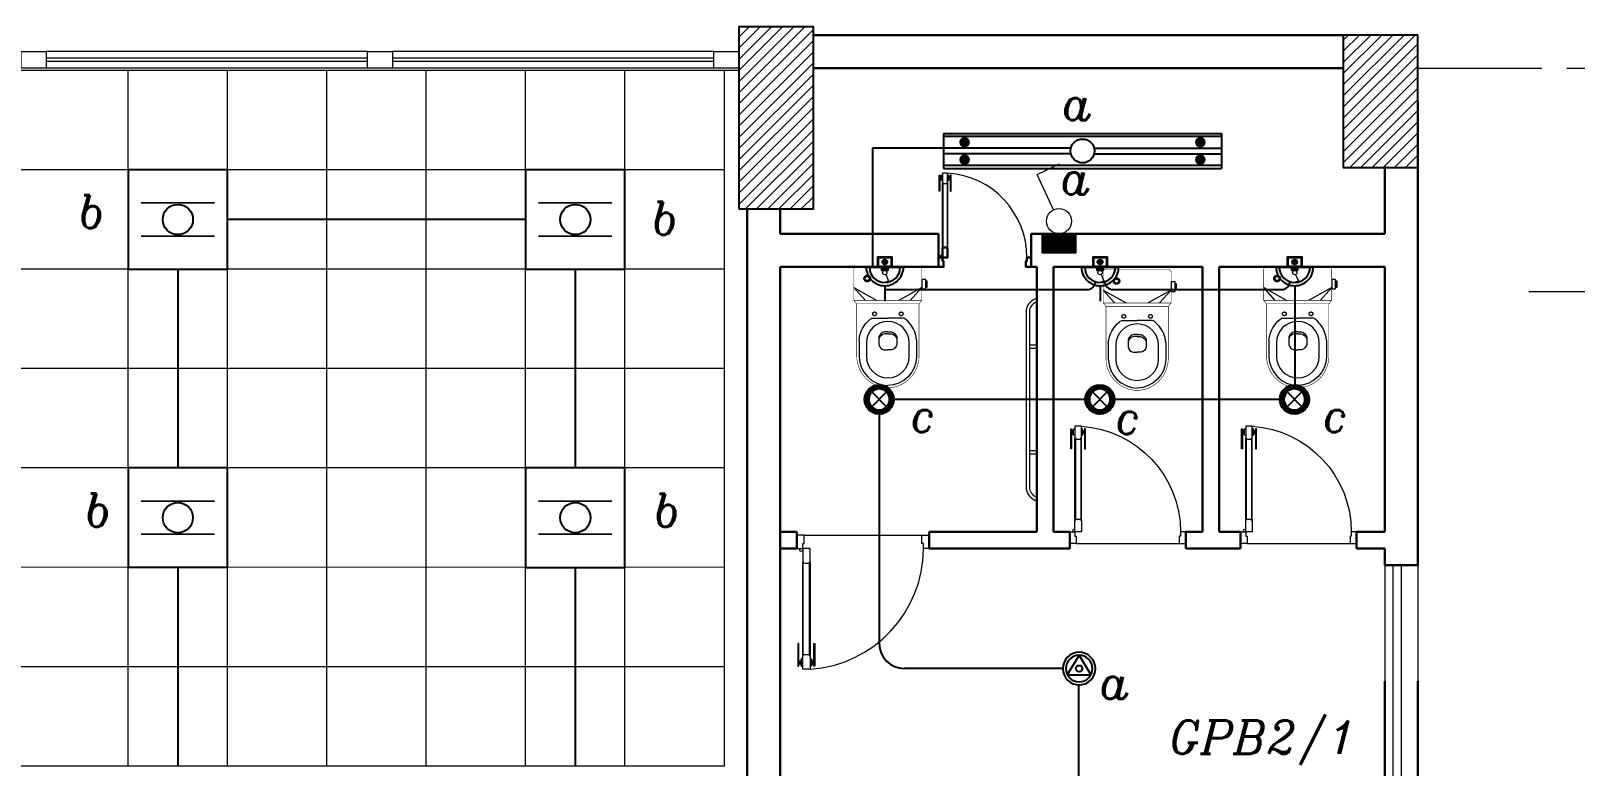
# Model space of a CAD drawing. Extents: x 990 to 1091, y 469 to 823.
# Drawn here: x 1047.97 to 1057.29, y 812.25 to 816.69 of the extents above; entities that cross this region are included whole.
import ezdxf

# ---------------------------------------------------------------- set-up
doc = ezdxf.new("R2010")
doc.units = 0
doc.header["$MEASUREMENT"] = 0
for name, pattern in [('CENTERX2', [4, 2.5, -0.5, 0.5, -0.5]), ('DASHED', [19.049999999999997, 12.7, -6.349999999999998]), ('DASHED2', [0.375, 0.25, -0.125])]:
    doc.linetypes.add(name, pattern=pattern)
for name, color, linetype, lineweight in [('axis', 252, 'CENTERX2', 5), ('Column', 252, 'CONTINUOUS', 25), ('DOOR', 252, 'CONTINUOUS', 9), ('elev', 252, 'CONTINUOUS', 9), ('Elevation', 252, 'CONTINUOUS', 18), ('Furn', 252, 'CONTINUOUS', 9), ('hatch', 252, 'CONTINUOUS', 9), ('LIGHT 2', 252, 'CONTINUOUS', 9), ('Wall', 252, 'CONTINUOUS', 30), ('WINDOW', 252, 'CONTINUOUS', 5)]:
    doc.layers.add(name, color=color, linetype=linetype, lineweight=lineweight)
for name, color, linetype in [('E-LIGHTING', 2, 'CONTINUOUS'), ('E-SWITCHES', 4, 'CONTINUOUS'), ('E-WIRING', 3, 'CONTINUOUS'), ('TEXT-ELC', 3, 'CONTINUOUS')]:
    doc.layers.add(name, color=color, linetype=linetype)
doc.styles.add('ROMANS', font='italic8.shx')

# ---------------------------------------------------------------- blocks, each defined once
blk = doc.blocks.new('A$C5C187BFD')
at = {"layer": 'Furn', "const_width": 0.0014}
for points in [[(0.0978126535884201, 0.0900395995012531), (0.0978126535884201, 0.1719215338339097), (0.0887083442971744, 0.1793791997529439), (0.0073764931647133, 0.1793791997529439, 0.4634554236914675), (0.0007000005100224, 0.1714978421647828), (0.0007000005100224, 0.0900395995012531)], [(0.0978126535884201, 0.1719215338339097), (0.2367046964911026, 0.1719215338339097, -0.4022696111272069), (0.3186806307851384, 0.0900395995012531)], [(0.0978126535884201, 0.0900395995012531), (0.0978126535884201, 0.0081576651685964), (0.0887083442971744, 0.0006999992495622), (0.0073764931647133, 0.0006999992495622, -0.4634554236914675), (0.0007000005100224, 0.0085813568377233), (0.0007000005100224, 0.0900395995012531)], [(0.0978126535884201, 0.0081576651685964), (0.2367046964911026, 0.0081576651685964, 0.4022696111272069), (0.3186806307851384, 0.0900395995012531)]]:
    blk.add_lwpolyline(points, format="xyb", dxfattribs=at)
at = {"layer": 'Furn'}
for points in [[(0.0334957720382931, 0.1793791997529439), (0.0583808912487598, 0.1793791997529439), (0.0583808912487598, 0.1897254174731842), (0.0334957720382931, 0.1897254174731842)], [(0.0383514000296259, 0.1897254174731842), (0.0541322061513938, 0.1897254174731842), (0.0541322061513938, 0.1933629620662174), (0.0383514000296259, 0.1933629620662174)]]:
    blk.add_lwpolyline(points, close=True, dxfattribs=at)
for points in [[(0.0887083442971744, 0.1491061205667279), (0.0547391701241793, 0.1793791997529439), (0.0887083442971459, 0.1187932077712475)], [(0.1962037733616739, 0.1138767433195937), (0.1962037733616739, 0.1139608772346747)], [(0.0887083442971744, 0.030973078435764), (0.0547391701241793, 0.0006999992495622), (0.0887083442971459, 0.0612859912312587)], [(0.1962037733616739, 0.0662024556829124), (0.1962037733616739, 0.0661183217678314)]]:
    blk.add_lwpolyline(points, dxfattribs=at)
at = {"layer": 'Furn', "const_width": 0.0014}
for points in [[(0.0887083442971744, 0.1793791997529439), (0.0887083442971744, 0.0900395995012531)], [(0.0887083442971744, 0.0006999992495622), (0.0887083442971744, 0.0900395995012531)]]:
    blk.add_lwpolyline(points, dxfattribs=at)
at = {"layer": 'Furn'}
for points in [[(0.1932676401947617, 0.1657710016623213, 0.1988959955244562), (0.1382422278952333, 0.1362852751468466, 0.1977661955998966), (0.1352423140762085, 0.1272187265050064), (0.1352423140762085, 0.0900395995012531)], [(0.1932676401948186, 0.1657710016623213), (0.2366423224552818, 0.1657710016623213, -0.4020446499234156), (0.3125314610943803, 0.0899101463910199)], [(0.1932676401947617, 0.0143081973401849, -0.1988959955244562), (0.1382422278952333, 0.0437939238556595, -0.1977661955998966), (0.1352423140762085, 0.0528604724974997), (0.1352423140762085, 0.0900395995012531)], [(0.1716867197754652, 0.0900395995012389), (0.1716867197754652, 0.0991190932878681, -0.3005419823001434), (0.1858025975723763, 0.1135898349159419), (0.2043761279464036, 0.1135898349159419, -0.2970546325545382), (0.2184920057433146, 0.1002322309732051), (0.2184920057433146, 0.0900395995012531)], [(0.1716867197754652, 0.0900395995012673), (0.1716867197754652, 0.0809601057146381, 0.3005419823001434), (0.1858025975723763, 0.0664893640865643), (0.2043761279464036, 0.0664893640865643, 0.2970546325545382), (0.2184920057433146, 0.079846968029301), (0.2184920057433146, 0.0900395995012531)], [(0.1768873025861524, 0.0900395995012673), (0.1768873025861524, 0.0987480509691352, -0.2791782129178522), (0.1895173097479414, 0.1135898349159419, -1.386683449356957)], [(0.1768873025861524, 0.0900395995012389), (0.1768873025861524, 0.0813311480333567, 0.2791782129178522), (0.1895173097479414, 0.0664893640865643, 1.386683449356957)], [(0.1932676401948186, 0.0143081973401849), (0.2366423224552818, 0.0143081973401849, 0.4020446499234156), (0.3125314610943803, 0.090169052611472)]]:
    blk.add_lwpolyline(points, format="xyb", dxfattribs=at)
blk.add_lwpolyline([(0.2000285872502445, 0.0338374415494229), (0.236212483834862, 0.0338374415494229, 0.9999999999999998), (0.236212483834862, 0.1462417574530832), (0.2000285872502445, 0.1462417574530832, 0.9999999999999998)], format="xyb", close=True, dxfattribs=at)
at = {"layer": 'Furn', "linetype": 'DASHED2'}
for centre, radius in [((0.1240976284810813, 0.1250876083474992), 0.0049365714629232), ((0.031179976687497, 0.03577169171468601), 0.0085288164727189), ((0.031179976687497, 0.03577169171468601), 0.0053830397684266), ((0.1240976284810529, 0.0549915906550069), 0.0049365714629232)]:
    blk.add_circle(centre, radius, dxfattribs=at)
blk = doc.blocks.new('d5')
at = {"layer": 'DOOR'}
for p, q in [((94.41316400247749, -72.62162246483132), (94.41316400247749, -72.06170049870963)), ((94.41713411347915, -72.06170049870983), (94.41713411347915, -72.62162246483132)), ((94.45446224455404, -72.06170049870983), (94.45446224455404, -72.62162246483153)), ((94.45843235555628, -72.62162246483132), (94.45843235555628, -72.06170049870983)), ((94.4491284657234, -72.7860551424973), (93.73803193302952, -72.7860551424973))]:
    blk.add_line(p, q, dxfattribs=at)
for points in [[(94.39087248065216, -72.13291790056608), (94.3844504665027, -72.13291790056608), (94.3844504665027, -71.99504312179033), (94.39087248065205, -71.99504312179033)], [(94.400247577993, -72.00928941499343), (94.39510050151031, -72.00928941499343), (94.39510050151031, -72.02546747948573), (94.400247577993, -72.02546747948573)], [(94.45446224455404, -72.057256673582), (94.45446224455404, -72.06614432383785), (94.41713411347926, -72.06614432383785), (94.41713411347926, -72.057256673582), (94.41357905337676, -72.057256673582), (94.41357905337676, -71.97726782127884), (94.41357905337676, -71.97726782127884), (94.45801730465624, -71.97726782127884), (94.45801730465624, -72.057256673582)], [(94.4713487800402, -72.00928941499343), (94.47649585652292, -72.00928941499343), (94.47649585652292, -72.02546747948573), (94.4713487800402, -72.02546747948573)], [(94.48072387738138, -72.13291790056608), (94.48714589153069, -72.13291790056608), (94.48714589153069, -71.99504312179053), (94.48072387738128, -71.99504312179053)], [(94.45446224455429, -72.62606628995945), (94.45446224455429, -72.61717863970351), (94.41713411347956, -72.61717863970351), (94.41713411347956, -72.62606628995945), (94.41357905337708, -72.62606628995945), (94.41357905337708, -72.70605514226251), (94.41357905337708, -72.70605514226251), (94.45801730465669, -72.70605514226251), (94.45801730465669, -72.62606628995945)], [(93.69356769577308, -72.7860551424978), (93.69356769594508, -72.70605514251473), (93.7292299836728, -72.70605514226291), (93.72922977376578, -72.73637567270337), (93.73811742402172, -72.73637567270337), (93.73803193302952, -72.7860551424973)], [(94.49356769577308, -72.78605514249757), (94.49356790568024, -72.70605514226251), (94.45801730465669, -72.70605514226251), (94.45801709474961, -72.73637567270337), (94.44912944449379, -72.73637567270337), (94.4491284657234, -72.7860551424973)]]:
    blk.add_lwpolyline(points, close=True, dxfattribs=at)
for points in [[(94.39087248065205, -72.0095200233688, -0.9999999999999998), (94.39510050151031, -72.0095200233688), (94.39510050151031, -72.0095200233688), (94.39510050151031, -72.02523687111037), (94.39510050151031, -72.02523687111037, -0.9999999999999998), (94.39087248065205, -72.02523687111037), (94.39087248065205, -72.02523687111037)], [(94.48072387738128, -72.0095200233688, 0.9999999999999998), (94.47649585652292, -72.0095200233688), (94.47649585652292, -72.0095200233688), (94.47649585652292, -72.02523687111017), (94.47649585652292, -72.02523687111017, 0.9999999999999998), (94.48072387738128, -72.02523687111017), (94.48072387738128, -72.02523687111017)], [(94.41713411347926, -72.06567060971193), (94.41713411347926, -72.06567060971193, -0.9999999999999998), (94.41713411347926, -72.05773038770771)], [(94.45446224455404, -72.06567060971193), (94.45446224455404, -72.06567060971193, 0.9999999999999998), (94.45446224455404, -72.05773038770771)], [(94.41713411347956, -72.61765235382961), (94.41713411347956, -72.61765235382961, 0.9999999999999998), (94.41713411347956, -72.62559257583325)], [(94.45446224455429, -72.61765235382961), (94.45446224455429, -72.61765235382961, -0.9999999999999998), (94.45446224455429, -72.62559257583325)]]:
    blk.add_lwpolyline(points, format="xyb", close=True, dxfattribs=at)
for points in [[(94.40469140312105, -72.03117947155405), (94.400247577993, -72.03117947155405), (94.400247577993, -72.00357742292462), (94.40469140312092, -72.00357742292462)], [(94.41357905337676, -72.03948137307033), (94.40469140312105, -72.03948137307033), (94.40469140312105, -71.99504312179053), (94.41357905337676, -71.99504312179053)], [(94.45801730465635, -72.03948137307013), (94.46690495491228, -72.03948137307013), (94.46690495491228, -71.99504312179033), (94.45801730465635, -71.99504312179033)], [(94.46690495491228, -72.03117947155455), (94.4713487800402, -72.03117947155455), (94.4713487800402, -72.00357742292472), (94.46690495491228, -72.00357742292472)]]:
    blk.add_lwpolyline(points, dxfattribs=at)
blk.add_circle((94.46690495491268, -72.69716749200667), 0.0088876502559006, dxfattribs=at)
blk.add_arc((94.45946010502294, -72.70605514226251), 0.7302301213500657, 93.60232103146853, 180.0000000000229, dxfattribs=at)
blk = doc.blocks.new('A$C11ED6BD5')
at = {"layer": 'axis', "color": 0, "ltscale": 0.3}
blk.add_line((-1.32889701945e-05, 21.9499999999997), (3.221713413324549, 21.9499999999997), dxfattribs=at)
blk = doc.blocks.new('SOCKET WITH SWITCH')
at = {"layer": 'E-SWITCHES'}
h = blk.add_hatch(dxfattribs=at)
h.set_pattern_fill('ANSI37', scale=0.0131687953260092, angle=-0.010960254680926, style=0)
h.set_pattern_definition([(44.98903974531907, (-103.2278530686675, -146.4244675470827), (-0.0011637453796937, 0.0011641906964832), []), (134.9890397453191, (-103.2278530686675, -146.4244675470827), (-0.0011641906964832, -0.0011637453796937), [])])
h.paths.add_polyline_path([(-95.50960324155187, -110.8386061751994, -0.0006758166478786), (-95.509640922183, -110.8386061679913), (-95.52798046105812, -110.8386026597742), (-95.52798449803043, -110.8597063161791), (-95.4912300675645, -110.8597133470276), (-95.49122603059229, -110.838609690623)])
blk.add_hatch(color=2, dxfattribs=at).paths.add_polyline_path([(-95.49384609460606, -110.8927398867264, 1), (-95.52536847098908, -110.8927398867264, 1)])
at = {"layer": 'E-SWITCHES', "color": 2}
for p, q in [((-95.50960728277859, -110.7405991968492), (-95.50960728277859, -110.642131950774)), ((-95.39049664802452, -110.8597098316034), (-95.62871791753264, -110.8597098316034))]:
    blk.add_line(p, q, dxfattribs=at)
at = {"layer": 'E-SWITCHES', "lineweight": 15}
for p, q in [((-95.53403370897271, -110.7727233061558), (-95.50960728277859, -110.7612425855281)), ((-95.5155486224623, -110.8120522486152), (-95.53403370897271, -110.7727233061558))]:
    blk.add_line(p, q, dxfattribs=at)
at = {"layer": 'E-SWITCHES', "color": 2}
for points in [[(-95.55467824585541, -110.8597098316034), (-95.46453631973957, -110.8597098316034), (-95.46453631973957, -110.9257699418307), (-95.55467824585541, -110.9257699418307)], [(-95.55034822662914, -110.8640398508106), (-95.468866338928, -110.8640398508106), (-95.468866338928, -110.9214399226233), (-95.55034822662914, -110.9214399226233)]]:
    blk.add_lwpolyline(points, close=True, dxfattribs=at)
at = {"layer": 'E-SWITCHES'}
blk.add_lwpolyline([(-95.52798046105812, -110.8386026597742), (-95.49122603059229, -110.838609690623), (-95.4912300675645, -110.8597133470276), (-95.52798449803043, -110.8597063161791)], close=True, dxfattribs=at)
at = {"layer": 'E-SWITCHES', "lineweight": 15}
blk.add_circle((-95.50961941545602, -110.8246672526647), 0.0139389319183263, dxfattribs=at)
at = {"layer": 'E-SWITCHES', "color": 2}
blk.add_circle((-95.50960728277859, -110.8927398867264), 0.0157611881798123, dxfattribs=at)
at = {"layer": 'E-SWITCHES', "color": 7, "linetype": 'DASHED'}
blk.add_arc((-95.50960728277859, -110.8597098316034), 0.1191106347540727, 0, 180, dxfattribs=at)
at = {"layer": 'E-SWITCHES', "color": 2}
blk.add_arc((-95.50960728277859, -110.8597098316034), 0.0984672460752075, 0, 180, dxfattribs=at)
blk = doc.blocks.new('Spot-26')
at = {"layer": 'E-LIGHTING'}
h = blk.add_hatch(dxfattribs=at)
h.set_pattern_fill('BRSTONE', color=81, scale=0.1, style=0)
h.set_pattern_definition([(0, (0, 0), (0, 0.033), []), (90, (0.09, 0), (-0.05, 0.033), [0.033, -0.033]), (90, (0.08, 0), (-0.05, 0.033), [0.033, -0.033]), (0, (0.09, 0.0055), (0.05, 0.033), [-0.09, 0.01]), (0, (0.09, 0.011), (0.05, 0.033), [-0.09, 0.01]), (0, (0.09, 0.0165), (0.05, 0.033), [-0.09, 0.01]), (0, (0.09, 0.022), (0.05, 0.033), [-0.09, 0.01]), (0, (0.09, 0.0275), (0.05, 0.033), [-0.09, 0.01])])
h.paths.add_polyline_path([(-0.3417202001316514, 2.91038e-11, 1), (0.3417202001316514, 2.91038e-11, 1)])
h.paths.add_polyline_path([(-0.1732325845531079, -0.1732325845329167, -0.4142135623896712), (-0.1732325845522165, 0.1732325845920157, -2.414213562276481)], flags=16)
at = {"layer": 'E-LIGHTING', "color": 2}
for p, q in [((-0.173232584554956, 0.1732325845892762), (0.173232584554956, -0.1732325845310685)), ((-0.173232584546169, -0.1732325845398556), (0.1732325845898247, 0.1732325845544075))]:
    blk.add_line(p, q, dxfattribs=at)
at = {"layer": 'E-LIGHTING', "color": 6}
blk.add_circle((0, 2.91038e-11), 0.3417202001316514, dxfattribs=at)
at = {"layer": 'E-LIGHTING', "color": 1}
for start, end in [(134.9999999982313, 225.0000000141494), (225.0000000014739, 134.9999999985261)]:
    blk.add_arc((0, 2.91038e-11), 0.2449878705262513, start, end, dxfattribs=at)
blk = doc.blocks.new('1X26 W')
at = {"layer": 'E-LIGHTING', "color": 1}
for p, q in [((340715.1571165361, 2316221.650086939), (340638.9658122944, 2316096.487654796)), ((340791.0984658736, 2316096.61688144), (340715.1571165361, 2316221.368702897)), ((340638.9658122944, 2316096.487654796), (340791.3484207779, 2316096.487654796))]:
    blk.add_line(p, q, dxfattribs=at)
at = {"layer": 'E-LIGHTING', "color": 7}
blk.add_circle((340715.1571165361, 2316135.878546332), 20.42973725050687, dxfattribs=at)
at = {"layer": 'E-LIGHTING', "color": 3, "extrusion": (0, 0, -1)}
blk.add_ellipse((340715.1571165361, 2316135.878546332), major_axis=(-74.24621202471441, 74.24621202471431), ratio=0.9999999999965836, start_param=5.497787143780428, end_param=11.78097245096001, dxfattribs=at)
at = {"layer": 'E-LIGHTING', "color": 2, "extrusion": (0, 0, -0.9999999999999998)}
blk.add_ellipse((340715.1571165361, 2316135.878546332), major_axis=(60.64963799625552, 60.64963799625552), ratio=0.9999999999935912, start_param=3.926990816990444, end_param=10.21017612417003, dxfattribs=at)
blk = doc.blocks.new('2x36w fluorescent')
at = {"layer": 'E-LIGHTING'}
h = blk.add_hatch(color=1, dxfattribs=at)
edge = h.paths.add_edge_path()
edge.add_arc((2993.597192567976, 2263.960862262987), 0.0229297198970787, 90, 450, ccw=False)
h = blk.add_hatch(color=1, dxfattribs=at)
edge = h.paths.add_edge_path()
edge.add_arc((2994.614230556555, 2263.960862262987), 0.0229297198970787, 89.99999999999999, 450)
h = blk.add_hatch(color=1, dxfattribs=at)
edge = h.paths.add_edge_path()
edge.add_arc((2993.597192567976, 2263.885862262987), 0.0229297198970787, 90, 450, ccw=False)
h = blk.add_hatch(color=1, dxfattribs=at)
edge = h.paths.add_edge_path()
edge.add_arc((2994.614230556555, 2263.885862262987), 0.0229297198970787, 89.99999999999999, 450)
at = {"layer": 'E-LIGHTING', "color": 142, "linetype": 'ByBlock'}
for p, q in [((2993.505711562266, 2263.848362262987), (2993.505711562266, 2263.998362262987)), ((2994.705711562266, 2263.998362262988), (2993.505711562266, 2263.998362262988)), ((2994.705711562266, 2263.848362262987), (2994.705711562266, 2263.998362262987)), ((2994.705711562266, 2263.848362262987), (2993.505711562266, 2263.848362262987))]:
    blk.add_line(p, q, dxfattribs=at)
at = {"layer": 'E-LIGHTING', "color": 21, "linetype": 'ByBlock'}
for p, q in [((2993.505711562266, 2263.986501116681), (2994.705711562266, 2263.986501116681)), ((2994.055577677871, 2263.935223409295), (2993.505711562266, 2263.935223409295)), ((2994.155845446661, 2263.935223409295), (2994.705711562266, 2263.935223409295)), ((2994.055577677871, 2263.91150111668), (2993.505711562266, 2263.91150111668)), ((2994.155845446661, 2263.911501116681), (2994.705711562266, 2263.911501116681)), ((2993.505711562266, 2263.860223409295), (2994.705711562266, 2263.860223409295))]:
    blk.add_line(p, q, dxfattribs=at)
at = {"layer": 'E-LIGHTING', "color": 2, "linetype": 'ByBlock'}
blk.add_circle((2994.105711562266, 2263.923362262987), 0.0515178916129847, dxfattribs=at)
blk = doc.blocks.new('60X60 IP SURFACE MOUNTED')
at = {"layer": 'E-LIGHTING', "color": 4, "linetype": 'ByBlock'}
for p, q in [((0.2999999999301508, 0.2999999999883585), (-0.2999999999301508, 0.2999999999883585)), ((-0.2999999999301508, 0.2999999999883585), (-0.2999999999301508, -0.2999999999883585)), ((0.2999999999301508, -0.2999999999883585), (0.2999999999301508, 0.2999999999883585)), ((-0.2999999999301508, -0.2999999999883585), (0.2999999999301508, -0.2999999999883585))]:
    blk.add_line(p, q, dxfattribs=at)
at = {"layer": 'E-LIGHTING', "color": 1, "linetype": 'ByBlock', "const_width": 0.01}
for points in [[(0.2224989651003852, 0.0999999999985448), (-0.2224989651003852, 0.0999999999985448)], [(0.2224989651003852, -0.0999999999985448), (-0.2224989651003852, -0.0999999999985448)]]:
    blk.add_lwpolyline(points, dxfattribs=at)
at = {"layer": 'E-LIGHTING', "color": 5}
blk.add_circle((0, 0), 0.0913821654968952, dxfattribs=at)
blk = doc.blocks.new('A$C70B11741')
at = {"layer": 'axis', "color": 0, "ltscale": 0.5}
blk.add_line((0.7145834156193587, -0.09999990791629901), (-7.830216084064089, -0.09999990791629901), dxfattribs=at)
blk = doc.blocks.new('SW2')
at = {"layer": 'E-SWITCHES'}
h = blk.add_hatch(dxfattribs=at)
h.set_pattern_fill('ANSI37', scale=0.1, style=0)
h.set_pattern_definition([(45, (0, 0), (-0.0088388347648318, 0.0088388347648318), []), (135, (0, 0), (-0.0088388347648318, -0.0088388347648318), [])])
h.paths.add_polyline_path([(58.55844961925746, 270.2398836288225, -0.0006758164490269999), (58.5581634835879, 270.2398836288225), (58.41889835900905, 270.2398836288248), (58.41889835900611, 270.0796285996558), (58.69800081468596, 270.0796285996521), (58.69800081468885, 270.2398836288203)])
at = {"layer": 'E-SWITCHES', "lineweight": 15}
for p, q in [((58.37283605883761, 270.7401434691592), (58.56309985008646, 270.8296142306344)), ((58.51326355465096, 270.4415177808769), (58.37283605883761, 270.7401434691592))]:
    blk.add_line(p, q, dxfattribs=at)
at = {"layer": 'E-SWITCHES'}
blk.add_lwpolyline([(58.41889835900906, 270.2398836288248), (58.69800081468885, 270.2398836288203), (58.698000814686, 270.0796285996521), (58.41889835900611, 270.0796285996557)], close=True, dxfattribs=at)
at = {"layer": 'E-SWITCHES', "lineweight": 15}
blk.add_circle((58.5583065514254, 270.3457317253314), 0.1058481931965026, dxfattribs=at)

msp = doc.modelspace()

# ---------------------------------------------------------------- hatches: boundary and pattern name
at = {"layer": 'hatch'}
h = msp.add_hatch(dxfattribs=at)
h.set_pattern_fill('ANSI31', color=256, scale=0.015, style=0)
h.set_pattern_definition([(45, (1234.851958695411, 478.2922064615741), (-0.0336759604540093, 0.0336759604540093), [])])
h.paths.add_polyline_path([(1052.244798761892, 815.614271303052), (1052.694798761891, 815.614271303052), (1052.694798761891, 816.7143462767945), (1052.244798761892, 816.7143462767945)])
h = msp.add_hatch(dxfattribs=at)
h.set_pattern_fill('ANSI31', color=256, scale=0.015, style=0)
h.set_pattern_definition([(45, (1248.101945406443, 478.2421737215299), (-0.0336759604540093, 0.0336759604540093), [])])
h.paths.add_polyline_path([(1055.894785472923, 815.8642713030521), (1056.344785472923, 815.8642713030521), (1056.344785472923, 816.6643135367507), (1055.894785472923, 816.6643135367507)])

# ---------------------------------------------------------------- linework, layer by layer
at = {"layer": 'Column'}
for points in [[(1052.244798761892, 815.614271303052), (1052.694798761891, 815.614271303052), (1052.694798761891, 816.7143462767945), (1052.244798761892, 816.7143462767945)], [(1055.894785472923, 815.8642713030521), (1056.344785472923, 815.8642713030521), (1056.344785472923, 816.6643135367507), (1055.894785472923, 816.6643135367507)]]:
    msp.add_lwpolyline(points, close=True, dxfattribs=at)
at = {"layer": 'DOOR'}
for p, q in [((1053.474431666883, 815.3794178851238), (1053.474431666883, 815.7713632614087)), ((1053.477210744584, 815.7713632614087), (1053.477210744584, 815.3794178851233)), ((1053.503340436337, 815.7713632614087), (1053.503340436337, 815.3794178851238)), ((1053.506119514038, 815.3794178851238), (1053.506119514038, 815.7713632614087)), ((1052.639237992114, 813.6443135367331), (1053.350334524808, 813.6443135367331)), ((1052.639237992113, 813.644313536733), (1053.350334524806, 813.644313536733)), ((1052.629934102281, 813.479880859067), (1052.629934102281, 812.9199588929457)), ((1052.62993410228, 813.479880859067), (1052.62993410228, 812.9199588929456)), ((1052.633904213283, 812.9199588929457), (1052.633904213283, 813.4798808590675)), ((1052.633904213283, 812.9199588929456), (1052.633904213283, 813.479880859067)), ((1052.671232344358, 812.9199588929457), (1052.671232344358, 813.479880859067)), ((1052.671232344357, 812.9199588929456), (1052.671232344357, 813.479880859067)), ((1052.67520245536, 813.479880859067), (1052.67520245536, 812.9199588929456)), ((1052.675202455359, 813.479880859067), (1052.675202455359, 812.9199588929454))]:
    msp.add_line(p, q, dxfattribs=at)
for points in [[(1053.458827601605, 815.7215110801093), (1053.454332191701, 815.7215110801093), (1053.454332191701, 815.8180234252522), (1053.458827601605, 815.8180234252522)], [(1053.465390169744, 815.8080510200102), (1053.461787216206, 815.8080510200102), (1053.461787216206, 815.7967263748656), (1053.465390169744, 815.7967263748656)], [(1053.477210744584, 815.7744739389981), (1053.477210744584, 815.7682525838192), (1053.503340436337, 815.7682525838192), (1053.503340436337, 815.7744739389981), (1053.505828978408, 815.7744739389981), (1053.505828978408, 815.8304661356105), (1053.505828978408, 815.8304661356105), (1053.474722202513, 815.8304661356105), (1053.474722202513, 815.7744739389981)], [(1053.515161011177, 815.8080510200102), (1053.518763964715, 815.8080510200102), (1053.518763964715, 815.7967263748656), (1053.515161011177, 815.7967263748656)], [(1053.521723579316, 815.7215110801093), (1053.52621898922, 815.7215110801093), (1053.52621898922, 815.8180234252522), (1053.521723579316, 815.8180234252522)], [(1052.594798762064, 813.6443135367334), (1052.594798552157, 813.5643135364983), (1052.630349153181, 813.5643135364983), (1052.630349363088, 813.594634066939), (1052.639237013343, 813.594634066939), (1052.639237992114, 813.6443135367331)], [(1052.594798762063, 813.6443135367331), (1052.594798552156, 813.5643135364983), (1052.63034915318, 813.5643135364983), (1052.630349363087, 813.594634066939), (1052.639237013342, 813.594634066939), (1052.639237992113, 813.644313536733)], [(1053.394798762064, 813.6443135367334), (1053.394798761893, 813.5643135367508), (1053.359136474165, 813.5643135364986), (1053.359136684072, 813.594634066939), (1053.350249033816, 813.594634066939), (1053.350334524808, 813.6443135367331)], [(1053.394798762063, 813.6443135367334), (1053.394798761892, 813.5643135367502), (1053.359136474163, 813.5643135364983), (1053.359136684071, 813.594634066939), (1053.350249033815, 813.594634066939), (1053.350334524806, 813.644313536733)], [(1052.633904213283, 813.4843246841953), (1052.633904213283, 813.4754370339392), (1052.671232344358, 813.4754370339392), (1052.671232344358, 813.4843246841953), (1052.67478740446, 813.4843246841953), (1052.67478740446, 813.5643135364983), (1052.67478740446, 813.5643135364983), (1052.630349153181, 813.5643135364983), (1052.630349153181, 813.4843246841953)], [(1052.633904213282, 813.4843246841949), (1052.633904213282, 813.4754370339391), (1052.671232344356, 813.4754370339391), (1052.671232344356, 813.4843246841949), (1052.674787404459, 813.4843246841949), (1052.674787404459, 813.5643135364983), (1052.674787404459, 813.5643135364983), (1052.63034915318, 813.5643135364983), (1052.63034915318, 813.4843246841949)], [(1052.607642580456, 812.9911762948021), (1052.601220566307, 812.9911762948021), (1052.601220566307, 812.8533015160265), (1052.607642580456, 812.8533015160265)], [(1052.607642580455, 812.9911762948018), (1052.601220566306, 812.9911762948018), (1052.601220566306, 812.8533015160262), (1052.607642580455, 812.8533015160262)], [(1052.697493977185, 812.9911762948021), (1052.703915991335, 812.9911762948021), (1052.703915991335, 812.8533015160262), (1052.697493977186, 812.8533015160262)], [(1052.697493977184, 812.9911762948018), (1052.703915991334, 812.9911762948018), (1052.703915991334, 812.8533015160257), (1052.697493977184, 812.8533015160257)], [(1052.617017677797, 812.8675478092294), (1052.611870601315, 812.8675478092294), (1052.611870601315, 812.8837258737215), (1052.617017677797, 812.8837258737215)], [(1052.617017677796, 812.867547809229), (1052.611870601313, 812.867547809229), (1052.611870601313, 812.8837258737213), (1052.617017677796, 812.8837258737213)], [(1052.633904213283, 812.915515067818), (1052.633904213283, 812.9244027180737), (1052.671232344358, 812.9244027180737), (1052.671232344358, 812.915515067818), (1052.674787404461, 812.915515067818), (1052.674787404461, 812.8355262155147), (1052.674787404461, 812.8355262155147), (1052.630349153181, 812.8355262155147), (1052.630349153181, 812.915515067818)], [(1052.633904213283, 812.9155150678176), (1052.633904213283, 812.9244027180735), (1052.671232344357, 812.9244027180735), (1052.671232344357, 812.9155150678176), (1052.67478740446, 812.9155150678176), (1052.67478740446, 812.8355262155144), (1052.67478740446, 812.8355262155144), (1052.63034915318, 812.8355262155144), (1052.63034915318, 812.9155150678176)], [(1052.688118879845, 812.8675478092294), (1052.693265956327, 812.8675478092294), (1052.693265956327, 812.8837258737215), (1052.688118879845, 812.8837258737215)], [(1052.688118879844, 812.867547809229), (1052.693265956326, 812.867547809229), (1052.693265956326, 812.8837258737213), (1052.688118879844, 812.8837258737213)]]:
    msp.add_lwpolyline(points, close=True, dxfattribs=at)
for points in [[(1053.458827601605, 815.8078895941475, -0.9999999999999998), (1053.461787216206, 815.8078895941475), (1053.461787216206, 815.8078895941475), (1053.461787216206, 815.7968878007283), (1053.461787216206, 815.7968878007283, -0.9999999999999998), (1053.458827601605, 815.7968878007283), (1053.458827601605, 815.7968878007283)], [(1053.477210744584, 815.7685841837073), (1053.477210744584, 815.7685841837073, -0.9999999999999998), (1053.477210744584, 815.7741423391101)], [(1053.503340436337, 815.7685841837073), (1053.503340436337, 815.7685841837073, 0.9999999999999998), (1053.503340436337, 815.7741423391101)], [(1053.521723579316, 815.8078895941475, 0.9999999999999998), (1053.518763964715, 815.8078895941475), (1053.518763964715, 815.8078895941475), (1053.518763964715, 815.7968878007283), (1053.518763964715, 815.7968878007283, 0.9999999999999998), (1053.521723579316, 815.7968878007283), (1053.521723579316, 815.7968878007283)], [(1052.633904213283, 813.4759107480656), (1052.633904213283, 813.4759107480656, -0.9999999999999998), (1052.633904213283, 813.4838509700693)], [(1052.633904213282, 813.4759107480652), (1052.633904213282, 813.4759107480652, -0.9999999999999998), (1052.633904213282, 813.4838509700688)], [(1052.671232344358, 813.4759107480656), (1052.671232344358, 813.4759107480656, 0.9999999999999998), (1052.671232344358, 813.4838509700693)], [(1052.671232344356, 813.4759107480652), (1052.671232344356, 813.4759107480652, 0.9999999999999998), (1052.671232344356, 813.4838509700688)], [(1052.607642580456, 812.8677784176047, 0.9999999999999998), (1052.611870601315, 812.8677784176047), (1052.611870601315, 812.8677784176047), (1052.611870601315, 812.8834952653459), (1052.611870601315, 812.8834952653459, 0.9999999999999998), (1052.607642580456, 812.8834952653459), (1052.607642580456, 812.8834952653459)], [(1052.607642580455, 812.8677784176042, 0.9999999999999998), (1052.611870601313, 812.8677784176042), (1052.611870601313, 812.8677784176042), (1052.611870601313, 812.8834952653459), (1052.611870601313, 812.8834952653459, 0.9999999999999998), (1052.607642580455, 812.8834952653459), (1052.607642580455, 812.8834952653459)], [(1052.633904213283, 812.9239290039475), (1052.633904213283, 812.9239290039475, 0.9999999999999998), (1052.633904213283, 812.9159887819438)], [(1052.633904213283, 812.9239290039475), (1052.633904213283, 812.9239290039475, 0.9999999999999998), (1052.633904213283, 812.9159887819435)], [(1052.671232344358, 812.9239290039475), (1052.671232344358, 812.9239290039475, -0.9999999999999998), (1052.671232344358, 812.9159887819438)], [(1052.671232344357, 812.9239290039475), (1052.671232344357, 812.9239290039475, -0.9999999999999998), (1052.671232344357, 812.9159887819435)], [(1052.697493977186, 812.8677784176047, -0.9999999999999998), (1052.693265956327, 812.8677784176047), (1052.693265956327, 812.8677784176047), (1052.693265956327, 812.8834952653463), (1052.693265956327, 812.8834952653463, -0.9999999999999998), (1052.697493977186, 812.8834952653463), (1052.697493977186, 812.8834952653463)], [(1052.697493977184, 812.8677784176042, -0.9999999999999998), (1052.693265956326, 812.8677784176042), (1052.693265956326, 812.8677784176042), (1052.693265956326, 812.8834952653459), (1052.693265956326, 812.8834952653459, -0.9999999999999998), (1052.697493977184, 812.8834952653459), (1052.697493977184, 812.8834952653459)]]:
    msp.add_lwpolyline(points, format="xyb", close=True, dxfattribs=at)
for points in [[(1053.468500847334, 815.7927279804175), (1053.465390169744, 815.7927279804175), (1053.465390169744, 815.8120494144583), (1053.468500847334, 815.8120494144583)], [(1053.474722202513, 815.7869166493565), (1053.468500847334, 815.7869166493565), (1053.468500847334, 815.8180234252522), (1053.474722202513, 815.8180234252522)], [(1053.505828978408, 815.7869166493563), (1053.512050333588, 815.7869166493563), (1053.512050333588, 815.8180234252522), (1053.505828978408, 815.8180234252522)], [(1053.512050333588, 815.7927279804178), (1053.515161011177, 815.7927279804178), (1053.515161011177, 815.8120494144584), (1053.512050333588, 815.8120494144584)], [(1052.621461502925, 812.8894378657902), (1052.617017677797, 812.8894378657902), (1052.617017677797, 812.8618358171608), (1052.621461502925, 812.8618358171608)], [(1052.621461502924, 812.8894378657901), (1052.617017677796, 812.8894378657901), (1052.617017677796, 812.8618358171602), (1052.621461502924, 812.8618358171602)], [(1052.630349153181, 812.8977397673059), (1052.621461502925, 812.8977397673059), (1052.621461502925, 812.8533015160262), (1052.630349153181, 812.8533015160262)], [(1052.63034915318, 812.8977397673059), (1052.621461502924, 812.8977397673059), (1052.621461502924, 812.8533015160257), (1052.63034915318, 812.8533015160257)], [(1052.674787404461, 812.8977397673062), (1052.683675054717, 812.8977397673062), (1052.683675054717, 812.8533015160265), (1052.674787404461, 812.8533015160265)], [(1052.67478740446, 812.8977397673059), (1052.683675054715, 812.8977397673059), (1052.683675054715, 812.8533015160262), (1052.67478740446, 812.8533015160262)], [(1052.683675054717, 812.8894378657898), (1052.688118879845, 812.8894378657898), (1052.688118879845, 812.8618358171602), (1052.683675054717, 812.8618358171602)], [(1052.683675054715, 812.8894378657897), (1052.688118879844, 812.8894378657897), (1052.688118879844, 812.8618358171602), (1052.683675054715, 812.8618358171602)]]:
    msp.add_lwpolyline(points, dxfattribs=at)
for centre in [(1052.621461502925, 813.5554258862426), (1052.621461502924, 813.5554258862422)]:
    msp.add_circle(centre, 0.0088876502559007, dxfattribs=at)
for centre, radius, start, end in [((1053.473712242256, 815.3203150109218), 0.5111610849450771, 359.9999999999804, 86.39767896853294), ((1052.628906352815, 813.5643135364983), 0.7302301213500665, 273.602321031467, 2.60551e-11), ((1052.628906352814, 813.5643135364983), 0.7302301213500665, 273.602321031467, 2.60551e-11)]:
    msp.add_arc(centre, radius, start, end, dxfattribs=at)
at = {"layer": 'E-WIRING', "color": 3}
for p, q in [((1053.480027623871, 815.9808971057843, 0.050000000000054), (1053.051262291953, 815.9808971057843, 0.050000000000054)), ((1053.051262291953, 815.9808971057843, 0.0500000000000469), (1053.051262291953, 815.2631202453308)), ((1050.957355989651, 815.5505382543488, 0.2000000000000341), (1049.157355989372, 815.550570153131, 0.2000000000000341)), ((1048.857355989442, 815.2505701531427, 0.2000000000000334), (1048.857292192725, 814.0505861033581, 0.2000000000000334)), ((1051.257355989581, 815.2505382543605, 0.2000000000000341), (1051.257292192864, 814.0505542045759, 0.2000000000000341)), ((1048.857260298183, 813.4506658511616, 0.2000000000000341), (1048.857196501466, 812.2506818013769, 0.2000000000000341)), ((1051.257355989581, 813.4505382518163, 0.2000000000000341), (1051.257292192865, 812.2505542020316, 0.2000000000000341))]:
    msp.add_line(p, q, dxfattribs=at)
at = {"layer": 'E-WIRING', "linetype": 'Continuous'}
for p, q in [((1053.12639773548, 815.1274819341437), (1054.348018051015, 815.1274819341437)), ((1054.504777419945, 815.1274819341437), (1055.523018051015, 815.1274819341437)), ((1055.60139773548, 815.1274819341437), (1055.60139773548, 814.5526732523)), ((1054.336618660767, 814.4644964052808), (1053.180615693014, 814.4644964052808)), ((1055.511618441386, 814.4645075386247), (1054.512979087885, 814.4645075386247)), ((1053.092435479138, 814.3763136772951), (1053.092435479138, 812.9901446723012)), ((1054.20136336233, 812.8401446723013), (1053.242435479138, 812.8401446723013)), ((1054.295091075832, 812.7411582733262), (1054.295091075832, 811.4878079617537))]:
    msp.add_line(p, q, dxfattribs=at)
for centre, radius, start, end in [((1054.348018051015, 815.1774819341437), 0.05, 270, 0), ((1054.504777419945, 815.1774819341437), 0.05, 180, 270), ((1055.523018051015, 815.1774819341437), 0.05, 270, 0), ((1053.242435479138, 812.9901446723012), 0.15, 180, 270)]:
    msp.add_arc(centre, radius, start, end, dxfattribs=at)
at = {"layer": 'elev', "color": 252, "linetype": 'Continuous'}
for p, q in [((1052.244798761892, 816.4505402384093, 0.3), (1047.912098761893, 816.4507705848329, 0.3)), ((1048.557355989512, 812.2506977431607, 0.2000000000000341), (1048.557355989512, 816.4506977490962, 0.2000000000000341)), ((1049.157355989512, 812.2506658443787, 0.2000000000000341), (1049.157355989512, 816.4506658503142, 0.2000000000000341)), ((1049.757355989511, 812.2506339455962, 0.2000000000000341), (1049.757355989511, 816.4506339515317, 0.2000000000000341)), ((1050.357355989511, 812.2506020468138, 0.2000000000000341), (1050.357355989511, 816.4506020527492, 0.2000000000000341)), ((1050.957355989512, 812.2505701480313, 0.2000000000000341), (1050.957355989512, 816.4505701539673, 0.2000000000000341)), ((1051.557355989511, 812.2505382492491, 0.2000000000000341), (1051.557355989511, 816.4505382551848, 0.2000000000000341)), ((1052.157355989512, 812.2505063504668, 0.2000000000000341), (1052.157355989511, 816.4505382551848, 0.2000000000000341)), ((1052.157355989511, 815.8505063555548, 0.2000000000000341), (1047.912098761893, 815.8507320531146, 0.2000000000000341)), ((1052.157355989511, 815.2505063547069, 0.2000000000000341), (1047.357355989511, 815.2507615449653, 0.2000000000000341)), ((1052.157355989511, 814.650506353859, 0.2000000000000341), (1047.357355989511, 814.6507615441172, 0.2000000000000341)), ((1052.157355989511, 814.0505063530104, 0.2000000000000341), (1047.357355989511, 814.050761543269, 0.2000000000000341)), ((1052.157355989511, 813.450506352163, 0.2000000000000341), (1047.357355989511, 813.4507615424212, 0.2000000000000341)), ((1052.157355989511, 812.8505063513148, 0.2000000000000341), (1047.357355989511, 812.8507615415732, 0.2000000000000341)), ((1052.157355989511, 812.2505063504668, 0.2000000000000341), (1047.357355989511, 812.2507615407253, 0.2000000000000341))]:
    msp.add_line(p, q, dxfattribs=at)
at = {"layer": 'elev', "linetype": 'Continuous'}
for points in [[(1047.912073214886, 816.5643135367502), (1048.062073214886, 816.5643135367502), (1048.062073214886, 816.4643135367505), (1047.912073214886, 816.4643135367505)], [(1050.003435829179, 816.5643135367502), (1050.153435829179, 816.5643135367502), (1050.153435829179, 816.4643135367505), (1050.003435829179, 816.4643135367505)], [(1052.094798548099, 816.5643135367475), (1052.244798548099, 816.5643135367475), (1052.244798548099, 816.4643135367475), (1052.094798548099, 816.4643135367475)]]:
    msp.add_lwpolyline(points, close=True, dxfattribs=at)
at = {"layer": 'Elevation'}
msp.add_line((1056.344798879174, 813.4643136679429), (1056.344798914724, 811.6643136679428), dxfattribs=at)
at = {"layer": 'Furn'}
for p, q in [((1053.980073692293, 815.007623396494), (1053.980073692293, 813.9227880403002)), ((1054.000073692294, 815.0051546497361), (1054.000073692292, 813.9248471757046)), ((1054.000073692293, 814.7941642795081), (1054.04479880338, 814.7941642795081)), ((1054.000073692293, 814.7741642795081), (1054.04479880338, 814.7741642795081)), ((1054.000073692293, 814.1558375459325), (1054.04479880338, 814.1558375459325)), ((1054.000073692293, 814.1358375459326), (1054.04479880338, 814.1358375459326))]:
    msp.add_line(p, q, dxfattribs=at)
for centre, radius, start, end in [((1054.068618633611, 814.986777135754), 0.09096578048789401, 105.1801505146833, 166.7520264812994), ((1054.068618633611, 814.986777135754), 0.070965780487894, 109.6122112339828, 164.991458721504), ((1054.069347558177, 813.9402508605101), 0.09096578048789401, 191.0678501064483, 254.3435867511187), ((1054.069347558177, 813.9402508605101), 0.070965780487894, 192.5362820134264, 249.7617998365733)]:
    msp.add_arc(centre, radius, start, end, dxfattribs=at)
at = {"layer": 'Wall', "linetype": 'Continuous'}
for p, q in [((1052.694798443473, 816.6643135367507), (1055.894798443473, 816.6643135367507)), ((1052.694798443473, 816.4643135367505), (1055.894798443473, 816.4643135367505)), ((1056.144798548098, 815.4642766972056), (1056.144798548098, 815.8731809629386)), ((1053.449836928732, 815.4647731030046), (1052.494798548098, 815.4649490189012)), ((1053.449836928731, 815.4647731030436), (1052.494798761892, 815.4649490189012)), ((1053.449836928731, 815.2643150107573), (1053.449836928731, 815.4647731030436)), ((1056.144798548098, 815.4642766972056), (1054.009836928732, 815.4646699522784)), ((1056.144798761892, 815.4642766972056), (1054.009836928731, 815.4646699523178)), ((1054.009836928731, 815.264315010757), (1054.009836928731, 815.464669952318)), ((1053.449836928729, 815.2643160426178), (1052.494798548098, 815.2643135367506)), ((1053.449836928729, 815.2643160426172), (1052.494798761892, 815.2643135367506)), ((1053.449836928731, 815.2643135367506), (1052.494798761892, 815.2643135367506)), ((1054.009836928731, 815.2643135366756), (1054.044798761892, 815.2643135367506)), ((1054.044799111738, 813.6643132087709), (1054.044798761892, 815.2643135367506)), ((1055.044798761892, 815.2643135367506), (1054.144798761892, 815.2643135367506)), ((1055.044798761892, 815.2643135367506), (1054.144798761892, 815.2643135367506)), ((1054.144799111738, 813.6643132306363), (1054.144798761892, 815.2643135367506)), ((1055.044799111738, 813.6643134274246), (1055.044798761892, 815.2643135367506)), ((1056.144798548098, 815.2643135367506), (1055.144798761892, 815.2643135367506)), ((1056.144798761892, 815.2643135367506), (1055.144798761892, 815.2643135367506)), ((1055.144799111738, 813.6643134492896), (1055.144798761892, 815.2643135367506)), ((1056.144799111738, 813.6643136679436), (1056.144798761892, 815.2643135367506)), ((1052.594798761892, 813.664315010757), (1052.494798761892, 813.6643135367507)), ((1052.594798761891, 813.6643150107567), (1052.494798761891, 813.6643135367505)), ((1052.594798761892, 813.6643150107572), (1052.594798761892, 813.5643135367508)), ((1052.594798761891, 813.664315010757), (1052.594798761891, 813.5643135367502)), ((1053.394798761892, 813.6643146702107), (1053.394798761892, 813.5643133101635)), ((1054.044799111738, 813.6643132087709), (1053.394798761892, 813.6643146702107)), ((1053.394798761891, 813.6643146702106), (1053.394798761891, 813.5643133101631)), ((1054.243203904247, 813.6643150642655), (1054.144799111738, 813.6643131306081)), ((1054.243203904247, 813.6643150642655), (1054.243203904247, 813.56431359611)), ((1055.044799111738, 813.6643150998523), (1054.943203904248, 813.6643147830254)), ((1054.943203904248, 813.6643147830254), (1054.943203904248, 813.5643134911141)), ((1055.274677328326, 813.6643150190115), (1055.144799111737, 813.6643150216897)), ((1055.274677328326, 813.6643150190115), (1055.274677328326, 813.5643135450052)), ((1055.974677328326, 813.6643157010681), (1055.974677328326, 813.5643142270616)), ((1055.974677328326, 813.6643157010681), (1056.144799111738, 813.6643136679436)), ((1052.594798761892, 813.5643135367508), (1052.494798761892, 813.5643135367508)), ((1052.594798761891, 813.5643135367502), (1052.494798761891, 813.5643135367502)), ((1054.243203904247, 813.56431359611), (1053.394798761892, 813.5643133101635)), ((1055.274677328326, 813.5643135450052), (1054.943203904248, 813.5643134911141)), ((1055.974677328326, 813.5643142270616), (1056.144799133603, 813.5643121939372)), ((1056.074677328326, 813.5643134138131), (1056.144799133603, 813.5643121939372)), ((1056.144796138053, 813.4643136679354), (1056.144796283819, 813.5643121939304)), ((1056.144799155468, 813.4643136679433), (1056.144799133603, 813.5643121939372)), ((1056.144799155467, 813.4643136679429), (1056.144799155464, 813.4643319129924)), ((1056.344798879174, 813.4643136679429), (1056.144799155467, 813.4643136679429)), ((1056.344798879176, 813.4643136679433), (1056.144799155468, 813.4643136679433)), ((1056.344798974172, 812.7643136679432), (1056.344798658939, 808.3991646216341))]:
    msp.add_line(p, q, dxfattribs=at)
at = {"layer": 'Wall'}
msp.add_line((1056.344785259129, 816.264346276799), (1056.344785259129, 813.4643136679429), dxfattribs=at)
at = {"layer": 'Wall', "linetype": 'Continuous'}
for points in [[(1052.294798548099, 812.2981661494867), (1052.294798548099, 815.614271303052)], [(1052.494798548098, 815.4649490189012), (1052.494798548098, 815.614271303052)], [(1052.494798548098, 810.6643135367502), (1052.494798548098, 815.2643135367501)], [(1052.494798548098, 810.6643135367502), (1052.494798548098, 813.5643135367508)], [(1056.144798591341, 808.4643135367508), (1056.144799155467, 812.7643136679432)], [(1052.294798548099, 808.4576316861832), (1052.294798548099, 812.2981661494867)]]:
    msp.add_lwpolyline(points, dxfattribs=at)
for points in [[(1053.477210744584, 815.3821969628245), (1053.477210744584, 815.3821969628245, 0.9999999999999998), (1053.477210744584, 815.3766388074222)], [(1053.503340436337, 815.3821969628245), (1053.503340436337, 815.3821969628245, -0.9999999999999998), (1053.503340436337, 815.3766388074222)]]:
    msp.add_lwpolyline(points, format="xyb", close=True, dxfattribs=at)
for points in [[(1053.477210744584, 815.3763072075338), (1053.477210744584, 815.3825285627133), (1053.503340436337, 815.3825285627133), (1053.503340436337, 815.3763072075338), (1053.505828978408, 815.3763072075338), (1053.505828978408, 815.3203150109218), (1053.505828978408, 815.3203150109218), (1053.474722202513, 815.3203150109218), (1053.474722202513, 815.3763072075338)], [(1053.449836928731, 815.2643150107573), (1053.449836781796, 815.3203150109218), (1053.474722202513, 815.3203150109218), (1053.474722349448, 815.2990906396132), (1053.480943704627, 815.2990906396132), (1053.480944389766, 815.2643150107573)], [(1054.009836928731, 815.2643150107573), (1054.009836928611, 815.3203150107453), (1053.984873327201, 815.3203150109218), (1053.984873474136, 815.2990906396132), (1053.978652118957, 815.2990906396132), (1053.978711962652, 815.2643150107573)]]:
    msp.add_lwpolyline(points, close=True, dxfattribs=at)
msp.add_circle((1053.468500847333, 815.3265363661008), 0.0062213551791308, dxfattribs=at)
at = {"layer": 'WINDOW', "linetype": 'Continuous'}
for p, q in [((1050.003435829179, 816.5643135367502), (1048.062073214886, 816.5643135367502)), ((1050.003435829179, 816.52431353675), (1048.062073214886, 816.52431353675)), ((1050.003435829179, 816.5043135367501), (1048.062073214886, 816.5043135367501)), ((1052.094798548099, 816.5643135367475), (1050.153435829179, 816.5643135367475)), ((1052.094798548099, 816.5243135367473), (1050.153435829179, 816.5243135367473)), ((1052.094798548099, 816.5043135367473), (1050.153435829179, 816.5043135367473)), ((1050.003435829179, 816.4643135367505), (1048.062073214886, 816.4643135367505)), ((1052.094798548099, 816.4643135367475), (1050.153435829179, 816.4643135367475))]:
    msp.add_line(p, q, dxfattribs=at)
at = {"layer": 'WINDOW'}
for p, q in [((1056.144799155467, 813.4643136679429), (1056.144799155467, 811.6643136679428)), ((1056.194798897398, 813.4643136679429), (1056.194798897398, 811.6643136679428)), ((1056.244798897401, 813.4643136679429), (1056.244798897401, 811.6643136679428))]:
    msp.add_line(p, q, dxfattribs=at)

# ---------------------------------------------------------------- block references
at = {"layer": 'axis'}
msp.add_blockref('A$C11ED6BD5', (1056.344798761893, 794.5143135367508), dxfattribs=at)
at = {"layer": 'axis', "color": 252, "ltscale": 0.3}
msp.add_blockref('A$C70B11741', (1064.844796061612, 815.2143484421557), dxfattribs=at)
at = {"layer": 'E-LIGHTING', "xscale": 1.3996951370857, "yscale": 1.3996951370857, "zscale": 1.3996951370857, "rotation": 180}
msp.add_blockref('2x36w fluorescent', (5245.155049100347, 3984.766816011189, 0.05), dxfattribs=at)
at = {"layer": 'E-LIGHTING', "linetype": 'Continuous'}
for p in [(1048.857355989442, 815.550570153131, 0.2000000000000334), (1051.257355989581, 815.5505382543488, 0.2000000000000341), (1048.857260298183, 813.7506658511497, 0.2000000000000341), (1051.257355989581, 813.7505382518046, 0.2000000000000341)]:
    msp.add_blockref('60X60 IP SURFACE MOUNTED', p, dxfattribs=at)
at = {"layer": 'E-LIGHTING'}
for name, p, xscale, yscale, zscale in [('Spot-26', (1053.092435479138, 814.4644938911498), 0.2580479991436277, 0.2580479991436277, 0.2580479991436277), ('Spot-26', (1054.424798874677, 814.4644964052733), 0.2580479991436277, 0.2580479991436277, 0.2580479991436277), ('Spot-26', (1055.599798655296, 814.464507538617), 0.2580479991436277, 0.2580479991436277, 0.2580479991436277), ('1X26 W', (734.8793388357545, -1358.537903007374), 0.0009374999999636, 0.0009374999999636, 0.0009374999999636)]:
    msp.add_blockref(name, p, dxfattribs=dict(at, xscale=xscale, yscale=yscale, zscale=zscale))
at = {"layer": 'E-SWITCHES', "xscale": 0.7165827312869624, "yscale": 0.7165827312869624, "zscale": 0.7165827312869624}
msp.add_blockref('SW2', (1012.216407981211, 621.815404993333), dxfattribs=at)
at = {"layer": 'E-SWITCHES', "xscale": 0.9445000459564878, "yscale": 0.9445000459564878, "zscale": 0.9445000459564878, "rotation": 180}
for p in [(962.917569267614, 710.5561192146578), (964.217569267614, 710.5561199670282), (965.392569267614, 710.5561192146578)]:
    msp.add_blockref('SOCKET WITH SWITCH', p, dxfattribs=at)
at = {"layer": 'Furn', "xscale": 2.296550155765288, "yscale": 2.296550155765288, "zscale": 2.296550155765288, "rotation": 270.0000000000019}
for p in [(1052.938018305633, 815.2659218446671), (1054.443191178507, 815.2505896967914), (1055.413018305633, 815.2659218446671)]:
    msp.add_blockref('A$C5C187BFD', p, dxfattribs=at)
at = {"layer": 'LIGHT 2', "xscale": -0.8750000000000531, "yscale": 0.8750000000000531, "zscale": 0.8750000000000531}
for p in [(1136.925075638204, 877.28211303273), (1137.956549062283, 877.2821133137497)]:
    msp.add_blockref('d5', p, dxfattribs=at)

# ---------------------------------------------------------------- texts
at = {"layer": 'TEXT-ELC', "color": 0, "style": 'ROMANS'}
msp.add_text('GPB2/1', height=0.2, dxfattribs=at).set_placement((1054.845071701255, 812.3249101964751, -162.9789134131957))
at = {"layer": 'TEXT-ELC', "color": 0, "char_height": 0.2, "width": 0.044910278464779, "attachment_point": 1, "style": 'ROMANS'}
for s, insert in [('a', (1054.192338578727, 816.3500071835136, -2.402658959869943)), ('a', (1054.183159352805, 815.9020360472919)), ('b', (1048.249189628995, 815.698368542945)), ('b', (1051.711276203869, 815.657871481337)), ('c', (1053.278649082779, 814.4665454541121)), ('c', (1054.516149082778, 814.4553812700952)), ('c', (1055.7686777901, 814.4665454541121)), ('b', (1048.288369166172, 813.8954969883165)), ('b', (1051.72369576385, 813.8945934077852)), ('a', (1054.418745323983, 812.8558205152698))]:
    msp.add_mtext(s, dxfattribs=dict(at, insert=insert))

doc.saveas('drawing.dxf')
